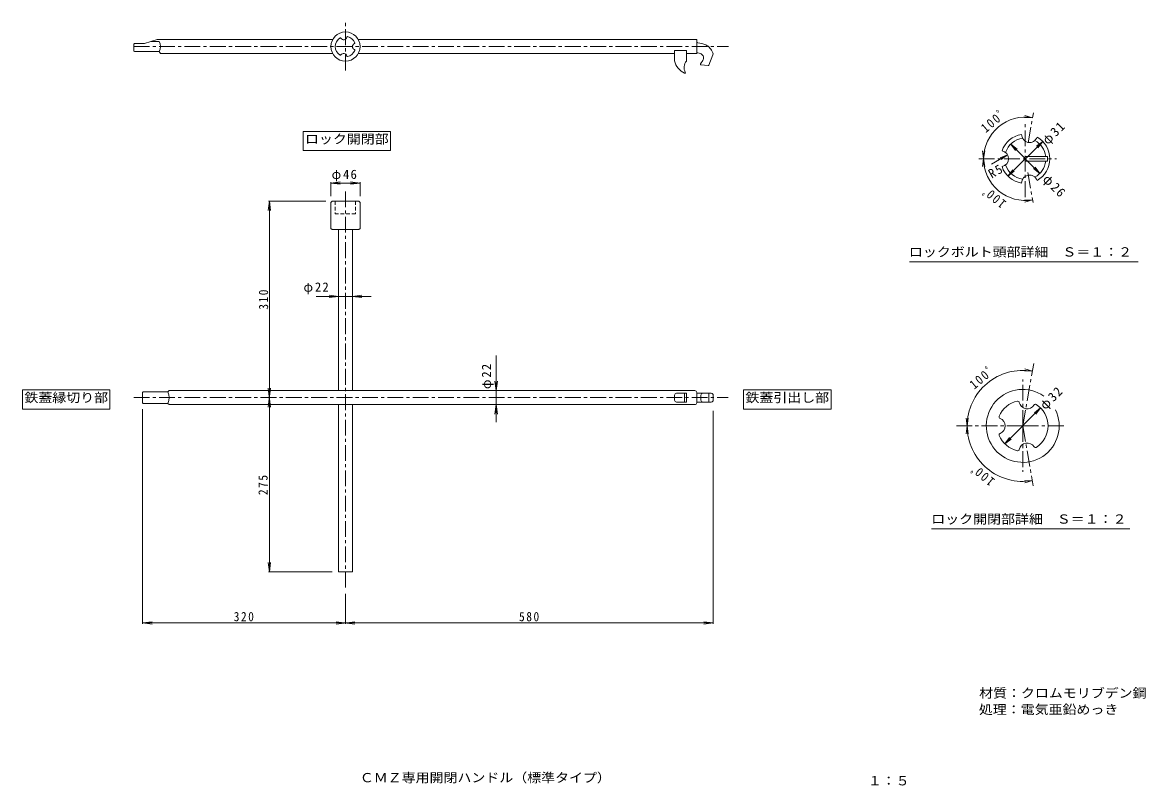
# Model space of a CAD drawing. Units: millimetres, scale not verified, with parts at other scales. Extents: x -871 to 900, y -677 to 526.
import ezdxf
from ezdxf.enums import TextEntityAlignment as Align

# ---------------------------------------------------------------- set-up
doc = ezdxf.new("R2010")
doc.units = ezdxf.units.MM
doc.header["$LTSCALE"] = 5
doc.linetypes.add('CHAIN1', pattern=[8, 5, -1, 1, -1])
doc.linetypes.add('DASHED1', pattern=[1.8, 1.2, -0.6])
doc.layers.add('2-F', color=7, linetype='Continuous', lineweight=9)
doc.layers.add('4-0', color=7, linetype='Continuous', lineweight=9)
doc.layers.add('F-4', color=2, linetype='Continuous')
doc.layers.add('F-5', color=2, linetype='Continuous')
doc.styles.add('ＭＳ ゴシック', font='')
doc.styles.get('ＭＳ ゴシック').set_extended_font_data('MS Gothic')

msp = doc.modelspace()

# ---------------------------------------------------------------- linework, layer by layer
at = {"layer": '2-F'}
for p, q in [((722.206, 375.929), (709.718, 376.474)), ((722.206, 375.929), (710.284, 379.688)), ((683.401, 283.849), (738.201, 338.65)), ((738.201, 338.65), (728.285, 331.04)), ((738.201, 338.65), (730.592, 328.733)), ((645.124, 311.25), (643.493, 323.643)), ((645.124, 311.25), (646.756, 323.643)), ((733.782, 288.268), (687.82, 334.23)), ((687.82, 334.23), (695.43, 324.313)), ((687.82, 334.23), (697.737, 326.621)), ((645.124, 311.25), (643.493, 298.857)), ((645.124, 311.25), (646.756, 298.857)), ((657.641, 302.93), (682.876, 317.5)), ((682.876, 317.5), (671.328, 312.716)), ((682.876, 317.5), (672.959, 309.89)), ((683.401, 283.849), (691.01, 293.766)), ((683.401, 283.849), (693.318, 291.459)), ((733.782, 288.268), (723.865, 295.878)), ((733.782, 288.268), (726.173, 298.185)), ((722.206, 246.571), (709.718, 246.025)), ((722.206, 246.571), (710.284, 242.812)), ((528.284, 148.834), (888.827, 148.834)), ((721.944, -23.88), (709.456, -23.334)), ((721.944, -23.88), (710.022, -20.121)), ((678.462, -138.352), (735.031, -81.783)), ((735.031, -81.783), (725.114, -89.393)), ((735.031, -81.783), (727.422, -91.7)), ((619.229, -110.068), (617.598, -97.675)), ((619.229, -110.068), (620.861, -97.675)), ((619.229, -110.068), (617.598, -122.461)), ((619.229, -110.068), (620.861, -122.461)), ((678.462, -138.352), (686.072, -128.435)), ((678.462, -138.352), (688.379, -130.742)), ((721.944, -196.255), (709.456, -196.801)), ((721.944, -196.255), (710.022, -200.014)), ((562.956, -272.484), (875.425, -272.484))]:
    msp.add_line(p, q, dxfattribs=at)
at = {"layer": '2-F', "color": 4, "linetype": 'CHAIN1'}
for p, q in [((715.225, 336.337), (723.57, 383.665)), ((710.801, 250.959), (710.801, 368.267)), ((637.32, 311.25), (760.158, 311.25)), ((714.659, 289.372), (723, 242.064)), ((706.747, -110.068), (724.091, -11.706)), ((706.747, -110.068), (723.434, -204.71))]:
    msp.add_line(p, q, dxfattribs=at)
at = {"layer": '2-F', "color": 4}
for p, q in [((710.801, 307.5), (710.802, 315)), ((710.801, 307.5), (745.981, 307.5)), ((710.802, 315), (745.981, 314.999)), ((745.981, 314.999), (745.981, 307.5))]:
    msp.add_line(p, q, dxfattribs=at)
at = {"layer": '2-F', "linetype": 'CHAIN1'}
for q in [(706.747, -37.067), (602.304, -110.068), (775.317, -110.068), (706.747, -182.382)]:
    msp.add_line((706.747, -110.068), q, dxfattribs=at)
at = {"layer": '2-F'}
for centre, radius, start, end in [((710.801, 311.25), 65.677, 80.00035, 180), ((710.801, 311.25), 65.677, 180, 279.99979), ((706.747, -110.068), 87.517, 79.99998, 180), ((706.747, -110.068), 57.5, 54.66342, 26.15591), ((706.747, -110.068), 40, 102.20448, 157.79614), ((698.819, -73.415), 2.5, 11.11089, 102.19678), ((713.726, -70.487), 12.691, 191.11369, 328.88631), ((726.732, -78.337), 2.5, 57.80322, 148.88911), ((706.747, -110.068), 40, 302.20465, 57.79535), ((672.028, -95.896), 2.5, 157.80322, 248.88911), ((666.556, -110.068), 12.691, 291.11369, 68.88631), ((706.747, -110.068), 87.517, 180, 279.99998), ((672.028, -124.24), 2.5, 111.11089, 202.19678), ((706.747, -110.068), 40, 202.20386, 257.79552), ((713.726, -149.647), 12.691, 31.11369, 168.88631), ((698.819, -146.72), 2.5, 257.80322, 348.88911), ((726.732, -141.797), 2.5, 211.11089, 302.19678)]:
    msp.add_arc(centre, radius, start, end, dxfattribs=at)
at = {"layer": '2-F', "color": 4}
for centre, radius, start, end in [((710.801, 311.249), 38.75, 98.56342, 161.43607), ((710.801, 311.249), 32.5, 97.5461, 162.45361), ((717.531, 349.411), 12.5, 179.28119, 340.71803), ((710.801, 311.249), 38.75, 98.56334, 98.56342), ((710.801, 311.249), 32.5, 6.6255, 62.45374), ((710.801, 311.249), 38.75, 298.56343, 61.43552), ((672.051, 311.25), 12.5, 279.28171, 80.71829), ((710.801, 311.249), 32.5, 197.54639, 262.45358), ((710.801, 311.249), 32.5, 297.54597, 353.37448), ((710.801, 311.249), 38.75, 198.56326, 198.56371), ((710.801, 311.249), 38.75, 198.56371, 261.43637), ((717.53, 273.089), 12.5, 19.28197, 180.71881), ((710.801, 311.249), 38.75, 298.56337, 298.56366)]:
    msp.add_arc(centre, radius, start, end, dxfattribs=at)
at = {"layer": '4-0', "linetype": 'CHAIN1'}
for p, q in [((-361.407, 450.489), (-361.407, 526.26)), ((-695.333, 488.228), (242.867, 488.228)), ((-361.407, 259.756), (-361.407, -364.752)), ((-695.333, -65.473), (242.117, -65.473))]:
    msp.add_line(p, q, dxfattribs=at)
at = {"layer": '4-0'}
for p, q in [((-658.332, 499.228), (-678.333, 493.228)), ((-668.332, 496.228), (-655.333, 496.228)), ((-658.332, 499.228), (-381.606, 499.228)), ((-341.208, 499.228), (192.593, 499.228)), ((192.593, 477.228), (192.593, 499.228)), ((-694.333, 493.228), (-695.333, 492.228)), ((-695.333, 481.228), (-695.333, 492.228)), ((-695.333, 481.228), (-694.333, 480.228)), ((-694.333, 493.228), (-678.333, 493.228)), ((-694.333, 480.228), (-655.333, 480.228)), ((-655.333, 480.228), (-653.333, 477.228)), ((176.593, 466.102), (176.593, 482.228)), ((-653.333, 477.228), (-381.606, 477.228)), ((-341.208, 477.228), (157.593, 477.228)), ((176.593, 477.228), (192.593, 477.228)), ((198.557, 461.113), (202.227, 466.389)), ((211.866, 458.95), (217.965, 475.056)), ((210.825, 458.31), (199.271, 459.548)), ((-384.407, 272.933), (-369.536, 274.89)), ((-384.407, 252.527), (-384.407, 274.433)), ((-338.407, 272.933), (-384.407, 272.933)), ((-384.407, 272.933), (-369.536, 270.975)), ((-338.407, 272.933), (-353.279, 274.89)), ((-338.407, 272.933), (-353.279, 270.975)), ((-338.407, 252.527), (-338.407, 274.433)), ((-481.422, 244.527), (-483.38, 229.655)), ((-392.407, 244.527), (-482.922, 244.527)), ((-481.422, -340.473), (-481.422, 244.527)), ((-481.422, 244.527), (-479.464, 229.655)), ((-384.407, 242.527), (-382.407, 244.527)), ((-384.407, 242.527), (-384.407, 201.526)), ((-340.407, 244.527), (-382.407, 244.527)), ((-340.407, 244.527), (-338.407, 242.527)), ((-338.407, 201.526), (-338.407, 242.527)), ((-384.407, 201.526), (-382.407, 199.527)), ((-340.407, 199.527), (-382.407, 199.527)), ((-372.407, 199.527), (-372.407, -54.473)), ((-350.407, 199.527), (-350.407, -54.473)), ((-338.407, 201.526), (-340.407, 199.527)), ((-407.662, 94.235), (-321.086, 94.235)), ((-372.407, 94.235), (-387.279, 96.193)), ((-372.407, 94.235), (-387.279, 92.277)), ((-350.407, 94.235), (-335.535, 96.193)), ((-350.407, 94.235), (-335.535, 92.277)), ((-123.8, 0.846), (-123.8, -104.39)), ((-479.464, -50.601), (-483.38, -80.345)), ((-483.38, -50.601), (-479.464, -80.345)), ((-123.8, -54.474), (-125.757, -39.602)), ((-123.8, -54.474), (-121.842, -39.602)), ((-681.407, -57.473), (-680.407, -56.473)), ((-681.407, -57.473), (-681.407, -73.473)), ((-680.407, -56.473), (-641.407, -56.473)), ((-641.407, -56.473), (-639.407, -54.473)), ((189.593, -54.473), (-639.407, -54.473)), ((-471.422, -65.473), (-479.922, -65.473)), ((157.593, -69.473), (157.593, -61.473)), ((160.593, -58.473), (176.593, -58.473)), ((173.279, -58.473), (173.279, -72.473)), ((176.593, -58.473), (176.593, -72.473)), ((192.593, -73.473), (192.593, -57.473)), ((215.593, -58.473), (192.593, -58.473)), ((199.271, -61.473), (199.271, -69.473)), ((211.866, -58.473), (211.866, -72.473)), ((218.593, -61.473), (218.593, -65.473)), ((218.593, -69.473), (218.593, -65.473)), ((-680.407, -74.473), (-681.407, -73.473)), ((-681.407, -83.473), (-681.407, -422.372)), ((-680.407, -74.473), (-641.407, -74.473)), ((-641.407, -74.473), (-639.407, -76.473)), ((189.593, -76.473), (-639.407, -76.473)), ((-372.407, -76.473), (-372.407, -340.473)), ((-350.407, -76.473), (-350.407, -340.473)), ((-123.8, -76.473), (-125.757, -91.345)), ((-123.8, -76.473), (-121.842, -91.345)), ((160.593, -72.473), (176.593, -72.473)), ((215.593, -72.473), (192.593, -72.473)), ((218.593, -86.473), (218.593, -422.372)), ((-481.422, -340.473), (-483.38, -325.601)), ((-481.422, -340.473), (-479.464, -325.601)), ((-382.407, -340.473), (-482.922, -340.473)), ((-372.407, -340.473), (-350.407, -340.473)), ((-361.407, -374.752), (-361.407, -422.372)), ((-681.407, -420.872), (-666.536, -418.914)), ((218.593, -420.872), (-681.407, -420.872)), ((-681.407, -420.872), (-666.536, -422.83)), ((-376.279, -418.914), (-346.536, -422.83)), ((-376.279, -422.83), (-346.536, -418.914)), ((218.593, -420.872), (203.721, -418.914)), ((218.593, -420.872), (203.721, -422.83))]:
    msp.add_line(p, q, dxfattribs=at)
at = {"layer": '4-0', "linetype": 'DASHED1'}
for p, q in [((-377.407, 244.527), (-377.407, 224.526)), ((-345.407, 244.527), (-345.407, 224.526)), ((-345.407, 224.526), (-377.407, 224.526))]:
    msp.add_line(p, q, dxfattribs=at)
at = {"layer": '4-0'}
msp.add_lwpolyline([(157.593, 465.728), (157.593, 482.228), (176.593, 482.228)], dxfattribs=at)
for points in [[(-428.343, 324.1), (-428.343, 354.414), (-290.284, 354.414), (-290.284, 324.1)], [(-870.848, -83.747), (-870.848, -53.432), (-732.789, -53.432), (-732.789, -83.747)], [(266.344, -83.747), (266.344, -53.432), (404.403, -53.432), (404.403, -83.747)]]:
    msp.add_lwpolyline(points, close=True, dxfattribs=at)
msp.add_circle((-361.407, 488.228), 23, dxfattribs=at)
for centre, radius, start, end in [((-670.333, 488.228), 17.001, 331.92834, 28.07166), ((-361.407, 488.228), 16, 122.20464, 237.79535), ((-369.401, 500.92), 1, 31.11089, 122.19678), ((-364.199, 504.06), 5.077, 211.11369, 348.88631), ((-358.236, 502.889), 1, 77.80322, 168.88911), ((-361.407, 488.228), 16, 22.20386, 77.79552), ((194.593, 496.188), 2, 180, 267.06387), ((-361.407, 488.228), 16, 282.20448, 337.79614), ((-345.331, 488.228), 5.077, 111.11369, 248.88631), ((-347.52, 493.896), 1, 291.11089, 22.19678), ((-347.52, 482.559), 1, 337.80322, 68.88911), ((192.902, 463.231), 31, 63.43291, 87.06351), ((196.48, 470.386), 23, 20.96338, 63.43268), ((213.289, 476.826), 5, 339.26112, 20.96373), ((-369.401, 475.536), 1, 237.80322, 328.88911), ((-364.199, 472.396), 5.077, 11.11369, 148.88631), ((-358.236, 473.567), 1, 191.11087, 282.19678), ((186.705, 472.972), 30, 193.97408, 243.41495), ((188.374, 455.228), 15.781, 139.60895, 209.20961), ((175.593, 466.102), 1, 319.60654, 0), ((192.902, 463.231), 15, 63.43283, 91.18222), ((199.378, 460.543), 1, 145.17601, 263.8855), ((196.48, 470.386), 7, 325.17551, 63.43268), ((173.727, 447.038), 1, 243.41591, 29.21143), ((210.931, 459.305), 1, 263.8855, 339.25291), ((-660.657, -65.473), 21.25, 334.94275, 25.05725), ((160.593, -61.473), 3, 90, 180), ((160.593, -69.473), 3, 180, 270), ((189.593, -57.473), 3, 0, 90), ((202.271, -61.473), 3, 90, 180), ((202.271, -69.473), 3, 180, 270), ((215.593, -61.473), 3, 0, 90), ((215.593, -69.473), 3, 270, 0), ((189.593, -73.473), 3, 270, 0)]:
    msp.add_arc(centre, radius, start, end, dxfattribs=at)

# ---------------------------------------------------------------- texts
at = {"layer": '2-F', "color": 2, "style": 'ＭＳ ゴシック', "width": 1.1}
for s, p in [('ロックボルト頭部詳細\u3000Ｓ＝１：２', (527.293, 152.64)), ('ロック開閉部詳細\u3000Ｓ＝１：２', (562.515, -268.677))]:
    msp.add_text(s, height=14.66, dxfattribs=at).set_placement(p, align=Align.BOTTOM_LEFT)
at = {"layer": '2-F', "color": 2, "char_height": 14.66, "attachment_point": 7, "style": 'ＭＳ ゴシック'}
for s, insert, rotation in [('\\T1.28;\\W0.9;100ﾟ', (648.614, 351.33), 40), ('\\T1.19;φ31', (749.027, 329.667), 45), ('\\T1.27;\\W0.95;R5', (658.019, 279.616), 30), ('\\T1.19;φ26', (734.174, 275.019), 315), ('\\T1.28;\\W0.9;100ﾟ', (682.128, 243.047), 140), ('\\T1.28;\\W0.9;100ﾟ', (630.52, -53.256), 40), ('\\T1.19;φ32', (745.19, -88.397), 45), ('\\T1.28;\\W0.9;100ﾟ', (664.035, -195.001), 140)]:
    msp.add_mtext(s, dxfattribs=dict(at, insert=insert, rotation=rotation))
at = {"layer": '4-0', "color": 2, "style": 'ＭＳ ゴシック', "width": 1.1}
for s, p in [('ロック開閉部', (-425.248, 330.784)), ('鉄蓋縁切り部', (-867.753, -77.063)), ('鉄蓋引出し部', (269.439, -77.063))]:
    msp.add_text(s, height=14.66, dxfattribs=at).set_placement(p, align=Align.BOTTOM_LEFT)
at = {"layer": '4-0', "color": 2, "char_height": 14.66, "attachment_point": 7, "style": 'ＭＳ ゴシック'}
for s, insert in [('\\T1.19;φ46', (-383.282, 275.433)), ('\\T1.19;φ22', (-427.649, 97.654)), ('\\T1.27;\\W0.9;320', (-537.657, -418.372)), ('\\T1.27;\\W0.9;580', (-87.657, -418.372))]:
    msp.add_mtext(s, dxfattribs=dict(at, insert=insert))
for s, insert, rotation in [('\\T1.27;\\W0.9;310', (-483.094, 73.265), 90.277), ('\\T1.19;φ22', (-127.781, -52.046), 90), ('\\T1.27;\\W0.9;275', (-483.922, -219.223), 90)]:
    msp.add_mtext(s, dxfattribs=dict(at, insert=insert, rotation=rotation))
at = {"layer": 'F-4', "style": 'ＭＳ ゴシック', "width": 1.1}
for s, p in [('材質：クロムモリブデン鋼', (638.011, -543.159)), ('処理：電気亜鉛めっき', (637.528, -569.049))]:
    msp.add_text(s, height=14.66, dxfattribs=at).set_placement(p, align=Align.BOTTOM_LEFT)
at = {"layer": 'F-5', "style": 'ＭＳ ゴシック', "width": 1.1}
for s, p in [('ＣＭＺ専用開閉ハンドル（標準タイプ）', (-338.75, -676.554)), ('１：５', (462.389, -681.46))]:
    msp.add_text(s, height=14.66, dxfattribs=at).set_placement(p, align=Align.BOTTOM_LEFT)

doc.saveas('drawing.dxf')
